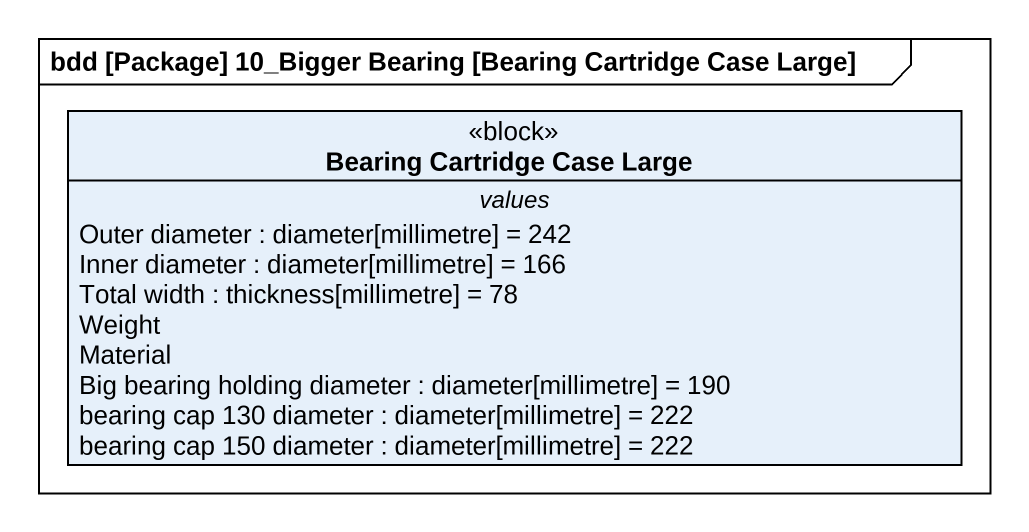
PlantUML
@startuml
mainframe bdd [Package] 10_Bigger Bearing [Bearing Cartridge Case Large]
hide circle
hide empty members
class "Bearing Cartridge Case Large" as Bearing_Cartridge_Case_Large <<block>> {
  -- values --
  Outer diameter : diameter[millimetre] = 242
  Inner diameter : diameter[millimetre] = 166
  Total width : thickness[millimetre] = 78
  Weight
  Material
  Big bearing holding diameter : diameter[millimetre] = 190
  bearing cap 130 diameter : diameter[millimetre] = 222
  bearing cap 150 diameter : diameter[millimetre] = 222
}
@enduml
